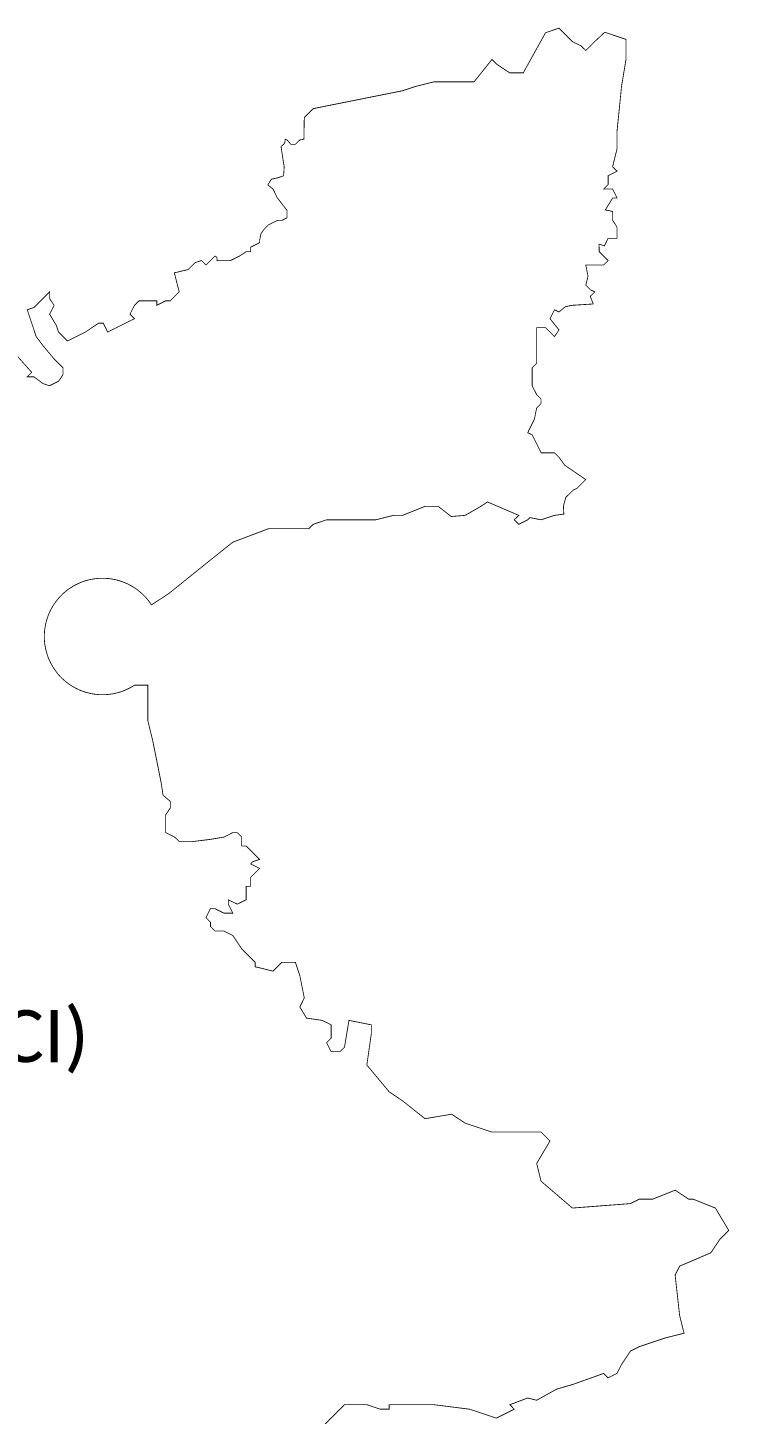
# Model space of a CAD drawing. Header units: metres. Extents: x 265666 to 271120, y 2136619 to 2142680.
# Drawn here: x 269385 to 271120, y 2138691 to 2142119 of the extents above; entities that cross this region are included whole.
import ezdxf

# ---------------------------------------------------------------- set-up
doc = ezdxf.new("R2010")
doc.units = ezdxf.units.M
doc.layers.add('VILLAGE NAME', color=250, linetype='Continuous')
doc.styles.get("Standard").update_dxf_attribs({"font": 'simplex.shx'})

msp = doc.modelspace()

# ---------------------------------------------------------------- linework, layer by layer
at = {"color": 6, "const_width": 2, "flags": 128}
for points in [[(269306.7, 2141366.2), (269395.1, 2141266.7), (269384.1, 2141255.7), (269400.6, 2141255.7), (269422.7, 2141239.1), (269439.3, 2141233.6), (269461.4, 2141244.7), (269472.4, 2141261.2), (269472.4, 2141277.8), (269450.4, 2141299.9), (269422.7, 2141333), (269406.1, 2141355.1), (269395.1, 2141388.3), (269389.6, 2141404.8), (269384.1, 2141421.4), (269400.6, 2141426.9), (269439.3, 2141465.6), (269439.3, 2141449), (269450.4, 2141432.5), (269439.3, 2141410.4), (269455.9, 2141382.8), (269461.4, 2141366.2), (269483.5, 2141344.1), (269527.7, 2141366.2), (269560.8, 2141388.3), (269571.9, 2141388.3), (269582.9, 2141366.2), (269649.2, 2141399.3), (269638.1, 2141410.4), (269649.2, 2141432.5), (269660.3, 2141443.5), (269704.4, 2141443.5), (269704.4, 2141432.5), (269726.5, 2141443.5), (269737.6, 2141443.5), (269759.7, 2141465.6), (269747.9, 2141512.7), (269781.8, 2141520.8), (269798.8, 2141537.9), (269814.9, 2141543), (269826, 2141531.9), (269848.1, 2141554), (269852.9, 2141551), (269853.6, 2141543), (269886.7, 2141543), (269908.8, 2141554), (269925.4, 2141565), (269936.4, 2141565), (269936.4, 2141576.1), (269958.5, 2141587.1), (269958.5, 2141592.6), (269961.8, 2141609.2), (269969.6, 2141620.3), (269980.6, 2141631.3), (270002.7, 2141642.4), (270013.7, 2141642.4), (270026.2, 2141648.7), (270026.2, 2141667.2), (270002.7, 2141697.6), (269991.7, 2141719.7), (269978.8, 2141730.3), (269988, 2141744.2), (270002.7, 2141747.3), (270017.9, 2141752.6), (270019.3, 2141774.6), (270011.5, 2141824.8), (270020.5, 2141832.8), (270021.9, 2141842.8), (270027.3, 2141840.6), (270035.9, 2141830.2), (270046.9, 2141830.2), (270058, 2141841.2), (270068, 2141842.8), (270069, 2141896.4), (270091.1, 2141918.6), (270312, 2141962.8), (270345.2, 2141973.8), (270389.4, 2141984.8), (270488.8, 2141984.8), (270533, 2142040.1), (270544, 2142029), (270577.2, 2142006.9), (270610.3, 2142006.9), (270665.6, 2142106.3), (270698.7, 2142117.4), (270731.8, 2142084.3), (270753.9, 2142073.2), (270765, 2142062.2), (270787.1, 2142084.3), (270811.8, 2142107.4), (270864.4, 2142089.8), (270864.4, 2142040.1), (270853.4, 2141973.8), (270842.3, 2141863.3), (270842.3, 2141819.1), (270831.3, 2141774.9), (270842.3, 2141763.9), (270820.2, 2141752.9), (270820.2, 2141730.8), (270809.2, 2141719.7), (270831.3, 2141719.7), (270842.3, 2141697.6), (270831.3, 2141697.6), (270813.4, 2141668.2), (270831.3, 2141664.5), (270831.3, 2141642.4), (270842.3, 2141625.8), (270842.3, 2141598.2), (270820.2, 2141598.2), (270811.1, 2141579.2), (270797.8, 2141583.6), (270798.1, 2141565), (270820.2, 2141543), (270809.2, 2141531.9), (270765, 2141531.9), (270770.5, 2141504.3), (270765, 2141482.2), (270776, 2141471.1), (270787.1, 2141465.6), (270776, 2141454.6), (270783.4, 2141435.7), (270731.8, 2141432.5), (270714.7, 2141429.2), (270698.7, 2141415.9), (270687.7, 2141421.4), (270676.6, 2141399.3), (270698.7, 2141371.7), (270687.7, 2141355.1), (270665.6, 2141377.2), (270643.5, 2141377.2), (270643.5, 2141288.8), (270632.4, 2141277.8), (270632.4, 2141233.6), (270643.5, 2141211.5), (270654.5, 2141200.5), (270654.5, 2141189.4), (270643.5, 2141178.4), (270637.9, 2141150.8), (270621.4, 2141117.6), (270632.5, 2141112.1), (270654.5, 2141067.9), (270687.7, 2141067.9), (270698.7, 2141056.8), (270712.8, 2141037.2), (270765, 2141001.6), (270742.9, 2140979.5), (270735, 2140976.4), (270715.3, 2140957.4), (270709.7, 2140935.3), (270710.8, 2140916.3), (270687.7, 2140913.2), (270654.5, 2140902.2), (270626.9, 2140907.7), (270621.4, 2140902.2), (270599.3, 2140891.1), (270588.2, 2140902.2), (270599.3, 2140913.2), (270521.9, 2140946.4), (270505.4, 2140935.3), (270466.7, 2140913.2), (270432.3, 2140910.3), (270400.4, 2140935.3), (270367.3, 2140935.3), (270312, 2140913.2), (270290, 2140913.2), (270245.8, 2140902.2), (270124.2, 2140902.2), (270091.1, 2140891.1), (270080.1, 2140880.1), (269980.6, 2140880.1), (269892.2, 2140846.9), (269837, 2140802.8), (269758.6, 2140739.7), (269733.9, 2140719.8), (269691.2, 2140691.8)], [(269691.2, 2140691.8), (269691.2, 2140691.8), (269691.2, 2140691.8), (269691.2, 2140691.8), (269691.2, 2140691.8), (269691.2, 2140691.8), (269691.2, 2140691.8), (269691.1, 2140691.8), (269691.1, 2140691.9), (269691.1, 2140691.9), (269691, 2140692), (269691, 2140692.1), (269690.9, 2140692.2), (269690.8, 2140692.3), (269690.8, 2140692.4), (269690.7, 2140692.6), (269690.6, 2140692.7), (269690.5, 2140692.8), (269690.4, 2140693), (269690.3, 2140693.1), (269690.2, 2140693.3), (269690.1, 2140693.4), (269690, 2140693.6), (269689.9, 2140693.8), (269689.7, 2140694), (269689.6, 2140694.2), (269689.4, 2140694.5), (269689.2, 2140694.8), (269689.1, 2140694.9), (269689.1, 2140695), (269689, 2140695.1), (269688.9, 2140695.2), (269688, 2140696.6), (269687.6, 2140697.1), (269687, 2140697.9), (269686.5, 2140698.6), (269686, 2140699.2), (269685.7, 2140699.7), (269684.1, 2140701.8), (269682.9, 2140703.3), (269682.1, 2140704.4), (269681.3, 2140705.3), (269680.4, 2140706.4), (269679.5, 2140707.5), (269677.4, 2140709.9), (269675, 2140712.5), (269672.7, 2140714.8), (269670.2, 2140717.3), (269668.5, 2140719), (269666.1, 2140721.1), (269663.6, 2140723.3), (269662, 2140724.7), (269659.9, 2140726.4), (269657.9, 2140727.9), (269655, 2140730.1), (269651.6, 2140732.5), (269648.8, 2140734.3), (269645.6, 2140736.4), (269641.4, 2140738.9), (269636.5, 2140741.6), (269631.8, 2140743.9), (269623.9, 2140747.3), (269618.9, 2140749.2), (269614.4, 2140750.8), (269609.8, 2140752.2), (269605.4, 2140753.3), (269599.6, 2140754.7), (269593.5, 2140755.8), (269589.7, 2140756.4), (269586.6, 2140756.8), (269582.1, 2140757.2), (269575, 2140757.6), (269568.8, 2140757.7), (269561.7, 2140757.5), (269559.4, 2140757.3), (269555.1, 2140756.9), (269550.9, 2140756.4), (269547.2, 2140755.9), (269544, 2140755.3), (269540.8, 2140754.7), (269537.4, 2140753.9), (269533.4, 2140752.9), (269529.7, 2140751.9), (269526, 2140750.8), (269521.6, 2140749.3)], [(269521.6, 2140749.3), (269519.6, 2140748.5), (269518.4, 2140748.1), (269517.7, 2140747.8), (269516.3, 2140747.3), (269515.4, 2140746.9), (269514.2, 2140746.4), (269513.4, 2140746), (269512.4, 2140745.6), (269511.9, 2140745.4), (269511, 2140745), (269510.4, 2140744.7), (269508, 2140743.6), (269506.4, 2140742.8), (269504.5, 2140741.8), (269502.7, 2140740.9), (269500.7, 2140739.9), (269498.5, 2140738.6), (269496.5, 2140737.5), (269494.6, 2140736.2), (269492.9, 2140735.2), (269491.9, 2140734.6), (269489.9, 2140733.3), (269487.7, 2140731.7), (269485.5, 2140730.2), (269485.4, 2140730.1), (269485.3, 2140730), (269485.2, 2140729.9), (269485, 2140729.8), (269484.9, 2140729.7), (269484.8, 2140729.6), (269484.8, 2140729.6), (269484.8, 2140729.6), (269484.8, 2140729.6), (269484.7, 2140729.6), (269484.7, 2140729.6), (269484.7, 2140729.6), (269484.7, 2140729.6), (269484.6, 2140729.5), (269484.6, 2140729.5), (269484.6, 2140729.5), (269484.5, 2140729.5), (269484.5, 2140729.5), (269484.5, 2140729.4), (269484.5, 2140729.4), (269484.4, 2140729.4), (269484.4, 2140729.4), (269484.4, 2140729.4), (269484.4, 2140729.4), (269484.4, 2140729.3), (269482.4, 2140727.9), (269479.6, 2140725.6), (269478.4, 2140724.7), (269477.1, 2140723.5), (269476.1, 2140722.7), (269475.3, 2140722), (269474.4, 2140721.3), (269473.4, 2140720.3), (269472.6, 2140719.6), (269472.5, 2140719.5), (269472.4, 2140719.4), (269472.3, 2140719.3), (269472.2, 2140719.2), (269472.1, 2140719.1), (269472.1, 2140719.1), (269472.1, 2140719.1), (269472, 2140719.1), (269472, 2140719), (269472, 2140719), (269472, 2140719), (269471.9, 2140719), (269471.9, 2140719), (269471.9, 2140718.9), (269471.9, 2140718.9), (269471.9, 2140718.9), (269471.9, 2140718.9), (269471.9, 2140718.9), (269471.9, 2140718.9), (269471.9, 2140718.9), (269471.9, 2140718.9), (269471.9, 2140718.9), (269471.9, 2140718.9), (269471.9, 2140718.9), (269471.8, 2140718.9), (269471.8, 2140718.9), (269471.8, 2140718.9), (269471.8, 2140718.9), (269471.8, 2140718.9), (269471.8, 2140718.9), (269471.8, 2140718.9), (269471.8, 2140718.9), (269471.8, 2140718.9), (269471.8, 2140718.9), (269471.8, 2140718.9), (269471.8, 2140718.9), (269471.8, 2140718.8), (269471.8, 2140718.8), (269471.8, 2140718.8), (269471.8, 2140718.8), (269471.8, 2140718.8), (269471.8, 2140718.8), (269471.8, 2140718.8), (269471.7, 2140718.8), (269471.7, 2140718.8), (269471.7, 2140718.7), (269471.5, 2140718.6), (269471.4, 2140718.5), (269471.1, 2140718.1), (269471, 2140718.1), (269470.3, 2140717.4), (269469.6, 2140716.8), (269469.4, 2140716.5), (269469.1, 2140716.2), (269468.8, 2140716), (269468.5, 2140715.7), (269466, 2140713.1), (269464.8, 2140711.8), (269464, 2140710.9), (269462.9, 2140709.7), (269461.5, 2140708.2), (269460.9, 2140707.4), (269460.2, 2140706.6), (269459.3, 2140705.5), (269458.3, 2140704.3), (269458.2, 2140704.1), (269458.1, 2140704), (269458, 2140703.9), (269457.9, 2140703.8), (269457.8, 2140703.6), (269457.6, 2140703.5), (269457.5, 2140703.4), (269457.4, 2140703.2), (269456.9, 2140702.6), (269456.6, 2140702.2), (269456.3, 2140701.8), (269456.1, 2140701.5), (269455.8, 2140701.1), (269454.5, 2140699.4), (269453.5, 2140698.1), (269452.7, 2140696.9), (269451.7, 2140695.5), (269450.9, 2140694.4), (269450.1, 2140693.1), (269448.9, 2140691.3), (269447.6, 2140689.3), (269444.8, 2140684.5), (269443.6, 2140682.2), (269442.6, 2140680.3), (269441.6, 2140678.4), (269440.8, 2140676.8), (269439.4, 2140673.9), (269438.2, 2140671.3), (269437.1, 2140668.6), (269436.2, 2140666.4), (269435.1, 2140663.4), (269433.8, 2140659.7), (269432.7, 2140656.2), (269432, 2140654.1), (269431.5, 2140652.4), (269431.1, 2140650.8), (269430.7, 2140649.2), (269430.3, 2140647.8), (269430.1, 2140646.6), (269429.7, 2140645.3), (269429.4, 2140643.9), (269429.2, 2140642.8), (269429.1, 2140642), (269428.9, 2140641.3), (269428.7, 2140640.3), (269428.6, 2140639.4), (269428.4, 2140638.6), (269428.2, 2140637.7), (269428.1, 2140636.8), (269428, 2140635.8), (269427.8, 2140635), (269427.7, 2140634.1), (269427.6, 2140633.3), (269427.4, 2140632.2), (269427.3, 2140630.9), (269427.2, 2140630.2), (269427.1, 2140629.2), (269426.9, 2140627.7), (269426.8, 2140626.8), (269426.8, 2140626.1), (269426.7, 2140625.5), (269426.7, 2140624.5), (269426.6, 2140623.5), (269426.5, 2140622.4), (269426.4, 2140621.2), (269426.4, 2140620.3), (269426.4, 2140619.4), (269426.3, 2140618.5), (269426.3, 2140617.8), (269426.3, 2140617.1), (269426.3, 2140616.7), (269426.3, 2140616.2), (269426.3, 2140615.8), (269426.3, 2140615.4), (269426.3, 2140614.8), (269426.3, 2140614), (269426.3, 2140613.4), (269426.3, 2140612.7), (269426.3, 2140612), (269426.3, 2140611.5), (269426.3, 2140609.2), (269426.4, 2140608.2), (269426.4, 2140607.6), (269426.4, 2140606.8), (269426.5, 2140606), (269426.5, 2140605.4), (269426.5, 2140604.9), (269426.8, 2140601.3), (269427, 2140599), (269427.3, 2140596.7), (269427.5, 2140594.7), (269427.8, 2140592.4), (269428, 2140591.7), (269428, 2140591.3), (269428.1, 2140591), (269428.1, 2140590.7), (269428.2, 2140590.4), (269428.2, 2140590.3), (269428.2, 2140590.3), (269428.2, 2140590.2), (269428.2, 2140590.1), (269428.2, 2140589.9), (269428.3, 2140589.8), (269428.3, 2140589.7), (269428.3, 2140589.7), (269428.3, 2140589.6), (269428.3, 2140589.5), (269428.3, 2140589.4), (269428.4, 2140589.2), (269428.4, 2140589.1), (269428.4, 2140589), (269428.4, 2140588.9), (269428.4, 2140588.9), (269428.4, 2140588.8), (269428.5, 2140588.6), (269428.5, 2140588.5), (269428.5, 2140588.3), (269428.6, 2140588.1), (269428.6, 2140588), (269428.6, 2140587.7), (269428.7, 2140587.6), (269428.7, 2140587.5), (269428.7, 2140587.3), (269428.7, 2140587.2), (269428.9, 2140586.5), (269429, 2140585.9), (269429, 2140585.7), (269429.1, 2140585.5), (269429.3, 2140584.4), (269429.3, 2140584.2), (269429.4, 2140584), (269429.4, 2140583.8), (269429.7, 2140582.4), (269429.8, 2140581.9), (269429.9, 2140581.4), (269430, 2140580.9), (269430.1, 2140580.6), (269430.2, 2140580.5), (269430.2, 2140580.4), (269430.2, 2140580.3), (269430.2, 2140580.3), (269430.2, 2140580.3), (269430.2, 2140580.2), (269430.2, 2140580.2), (269430.2, 2140580.2), (269430.2, 2140580.2), (269430.2, 2140580.2), (269430.2, 2140580.2), (269430.2, 2140580.2), (269430.2, 2140580.2), (269430.2, 2140580.2), (269430.2, 2140580.2), (269430.2, 2140580.2), (269430.2, 2140580.2), (269430.2, 2140580.2), (269430.2, 2140580.2), (269430.2, 2140580.2), (269430.2, 2140580.1), (269430.2, 2140580.1), (269430.2, 2140580.1), (269430.2, 2140580.1), (269430.2, 2140580.1), (269430.2, 2140580.1), (269430.2, 2140580.1), (269430.2, 2140580.1), (269430.2, 2140580.1), (269430.2, 2140580.1), (269430.2, 2140580.1), (269430.2, 2140580.1), (269430.2, 2140580.1), (269430.2, 2140580.1), (269430.2, 2140580.1), (269430.2, 2140580.1), (269430.2, 2140580.1), (269430.2, 2140580.1), (269430.2, 2140580.1), (269430.2, 2140580.1), (269430.3, 2140580.1), (269430.3, 2140580.1), (269430.3, 2140580.1), (269430.3, 2140580.1), (269430.3, 2140580.1), (269430.3, 2140580.1), (269430.3, 2140580.1), (269430.3, 2140580.1), (269430.3, 2140580.1), (269430.3, 2140580.1), (269430.3, 2140580.1), (269430.3, 2140580.1), (269430.3, 2140580.1), (269430.3, 2140580.1), (269430.3, 2140580.1), (269430.3, 2140580.1), (269430.3, 2140580), (269430.3, 2140580), (269430.3, 2140580), (269430.3, 2140580), (269430.3, 2140580), (269430.3, 2140580), (269430.3, 2140580), (269430.3, 2140580), (269430.3, 2140580), (269430.3, 2140580), (269430.3, 2140580), (269430.3, 2140580), (269430.3, 2140580), (269430.3, 2140580), (269430.3, 2140580), (269430.3, 2140580), (269430.3, 2140580), (269430.3, 2140580), (269430.3, 2140580), (269430.3, 2140580), (269430.3, 2140580), (269430.3, 2140580), (269430.3, 2140580), (269430.3, 2140580), (269430.3, 2140580), (269430.3, 2140580), (269430.3, 2140580), (269430.3, 2140580), (269430.3, 2140580), (269430.3, 2140580), (269430.3, 2140580), (269430.3, 2140580), (269430.3, 2140580), (269430.3, 2140580), (269430.3, 2140580), (269430.3, 2140580), (269430.3, 2140580), (269430.3, 2140580), (269430.3, 2140580), (269430.3, 2140580), (269430.3, 2140580), (269430.3, 2140580), (269430.3, 2140579.9), (269430.3, 2140579.8), (269430.7, 2140578.3), (269431.3, 2140576.2), (269431.7, 2140574.6), (269432, 2140573.4), (269432.4, 2140572.3), (269432.8, 2140570.8), (269433.5, 2140568.7), (269434.2, 2140566.6), (269434.8, 2140564.8), (269435.7, 2140562.5), (269436.6, 2140560.2), (269437.3, 2140558.4), (269438.2, 2140556.4), (269438.6, 2140555.3), (269440.3, 2140551.7), (269441.8, 2140548.6), (269443, 2140546.3), (269444.8, 2140543.1), (269447.1, 2140539.2), (269448.3, 2140537.2), (269449.4, 2140535.5), (269450.3, 2140534.2), (269451.7, 2140532.1), (269453.2, 2140529.9), (269454.1, 2140528.7), (269455.1, 2140527.3), (269456.1, 2140526), (269457.1, 2140524.8), (269457.6, 2140524.1), (269458.2, 2140523.4), (269458.5, 2140522.9), (269464.8, 2140515.7), (269467.4, 2140513), (269468.8, 2140511.6), (269470.2, 2140510.2), (269471.6, 2140508.9), (269472.8, 2140507.8), (269474.8, 2140506), (269477.5, 2140503.6), (269479.8, 2140501.7), (269485.6, 2140497.3), (269490.7, 2140493.8), (269492.6, 2140492.5), (269495.6, 2140490.7), (269497.3, 2140489.7), (269500, 2140488.1), (269502.2, 2140486.9), (269504.9, 2140485.5), (269510.1, 2140483), (269512.3, 2140482), (269514.1, 2140481.2), (269516.4, 2140480.2), (269518.6, 2140479.4), (269520.5, 2140478.7), (269522.6, 2140477.9), (269525, 2140477.1), (269526.7, 2140476.5), (269529.8, 2140475.6), (269532.4, 2140474.9), (269536.3, 2140473.9), (269540, 2140473), (269545.3, 2140472), (269549.1, 2140471.4), (269553.6, 2140470.8), (269556.7, 2140470.5), (269560, 2140470.2), (269562.8, 2140470), (269565.6, 2140469.9), (269568.5, 2140469.8), (269572.3, 2140469.8), (269573.9, 2140469.9), (269576.2, 2140470), (269578.1, 2140470.1), (269581.3, 2140470.3), (269583.9, 2140470.5), (269586.3, 2140470.7), (269590.8, 2140471.3), (269594, 2140471.8), (269596.5, 2140472.3), (269600.4, 2140473), (269603.1, 2140473.7), (269605.7, 2140474.3), (269614.3, 2140476.8), (269619.9, 2140478.7), (269624.3, 2140480.4), (269628.7, 2140482.3), (269631.4, 2140483.5), (269636, 2140485.7), (269638.2, 2140486.9), (269639.7, 2140487.7), (269642.7, 2140489.4), (269646.4, 2140491.6), (269648.3, 2140492.9), (269649.2, 2140493.4)], [(269649.2, 2140493.4), (269682.3, 2140493.4), (269682.3, 2140405.1), (269694.2, 2140356.9), (269715.5, 2140250.4), (269719.7, 2140221.6), (269737.6, 2140206.2), (269737.6, 2140189.6), (269726.5, 2140173), (269726.5, 2140128.9), (269748.6, 2140117.8), (269759.7, 2140106.8), (269792.8, 2140106.8), (269837, 2140112.3), (269870.2, 2140117.8), (269892.2, 2140128.9), (269903.3, 2140128.9), (269914.3, 2140117.8), (269914.3, 2140095.7), (269925.4, 2140095.7), (269958.5, 2140062.6), (269941.4, 2140057.1), (269936.4, 2140051.5), (269958.5, 2140040.5), (269936.4, 2140018.4), (269936.4, 2139996.3), (269925.4, 2139996.3), (269925.4, 2139963.1), (269903.3, 2139952.1), (269881.2, 2139963.1), (269881.2, 2139952.1), (269892.2, 2139930), (269870.2, 2139930), (269848.1, 2139941), (269837, 2139941), (269825.9, 2139919), (269837, 2139907.9), (269837, 2139896.9), (269848.1, 2139885.8), (269870.2, 2139885.8), (269892.2, 2139874.8), (269914.3, 2139841.6), (269947.5, 2139808.5), (269947.5, 2139797.4), (269991.7, 2139786.4), (270013.7, 2139808.5), (270046.9, 2139808.5), (270058, 2139775.3), (270063.5, 2139747.7), (270069, 2139720.1), (270058, 2139698), (270074.5, 2139670.4), (270113.2, 2139664.9), (270135.3, 2139653.8), (270135.3, 2139620.7), (270124.2, 2139609.6), (270135.3, 2139587.5), (270157.4, 2139587.5), (270168.4, 2139598.6), (270179.5, 2139664.9), (270234.7, 2139653.8), (270234.7, 2139631.7), (270223.7, 2139554.4), (270278.9, 2139488.1), (270312, 2139466), (270367.3, 2139421.8), (270433.6, 2139432.9), (270466.7, 2139410.8), (270533, 2139388.7), (270654.5, 2139388.7), (270676.6, 2139366.6), (270643.5, 2139311.3), (270654.5, 2139267.2), (270731.8, 2139200.9), (270875.5, 2139211.9), (270897.6, 2139223), (270930.7, 2139223), (270985.9, 2139245.1), (271019.1, 2139223), (271030.1, 2139223), (271085.4, 2139200.9), (271118.5, 2139145.6), (271096.4, 2139123.5), (271074.3, 2139090.4), (270997, 2139057.3), (270985.9, 2139035.2), (270997, 2138935.7), (271008, 2138891.5), (270963.8, 2138880.5), (270897.6, 2138858.4), (270875.5, 2138847.4), (270853.4, 2138814.2), (270842.3, 2138792.1), (270820.2, 2138781.1), (270809.2, 2138792.1), (270731.9, 2138764.5), (270693.2, 2138753.4), (270643.5, 2138725.8), (270621.4, 2138731.4), (270577.2, 2138714.8), (270588.2, 2138703.7), (270544, 2138681.6), (270477.8, 2138703.7), (270389.4, 2138714.8), (270278.9, 2138714.8), (270278.9, 2138703.7), (270256.8, 2138703.7), (270223.7, 2138714.8), (270168.4, 2138714.8), (270002.7, 2138549.1)]]:
    msp.add_lwpolyline(points, dxfattribs=at)

# ---------------------------------------------------------------- texts
at = {"layer": 'VILLAGE NAME', "insert": (268552.3, 2139690.1), "char_height": 128.647, "attachment_point": 1}
msp.add_mtext_dynamic_manual_height_columns('{\\fCalibri|b0|i0|c0|p34;VASAI (MCI)}', width=1072.545, gutter_width=643.2, heights=[0], dxfattribs=at)

doc.saveas('drawing.dxf')
